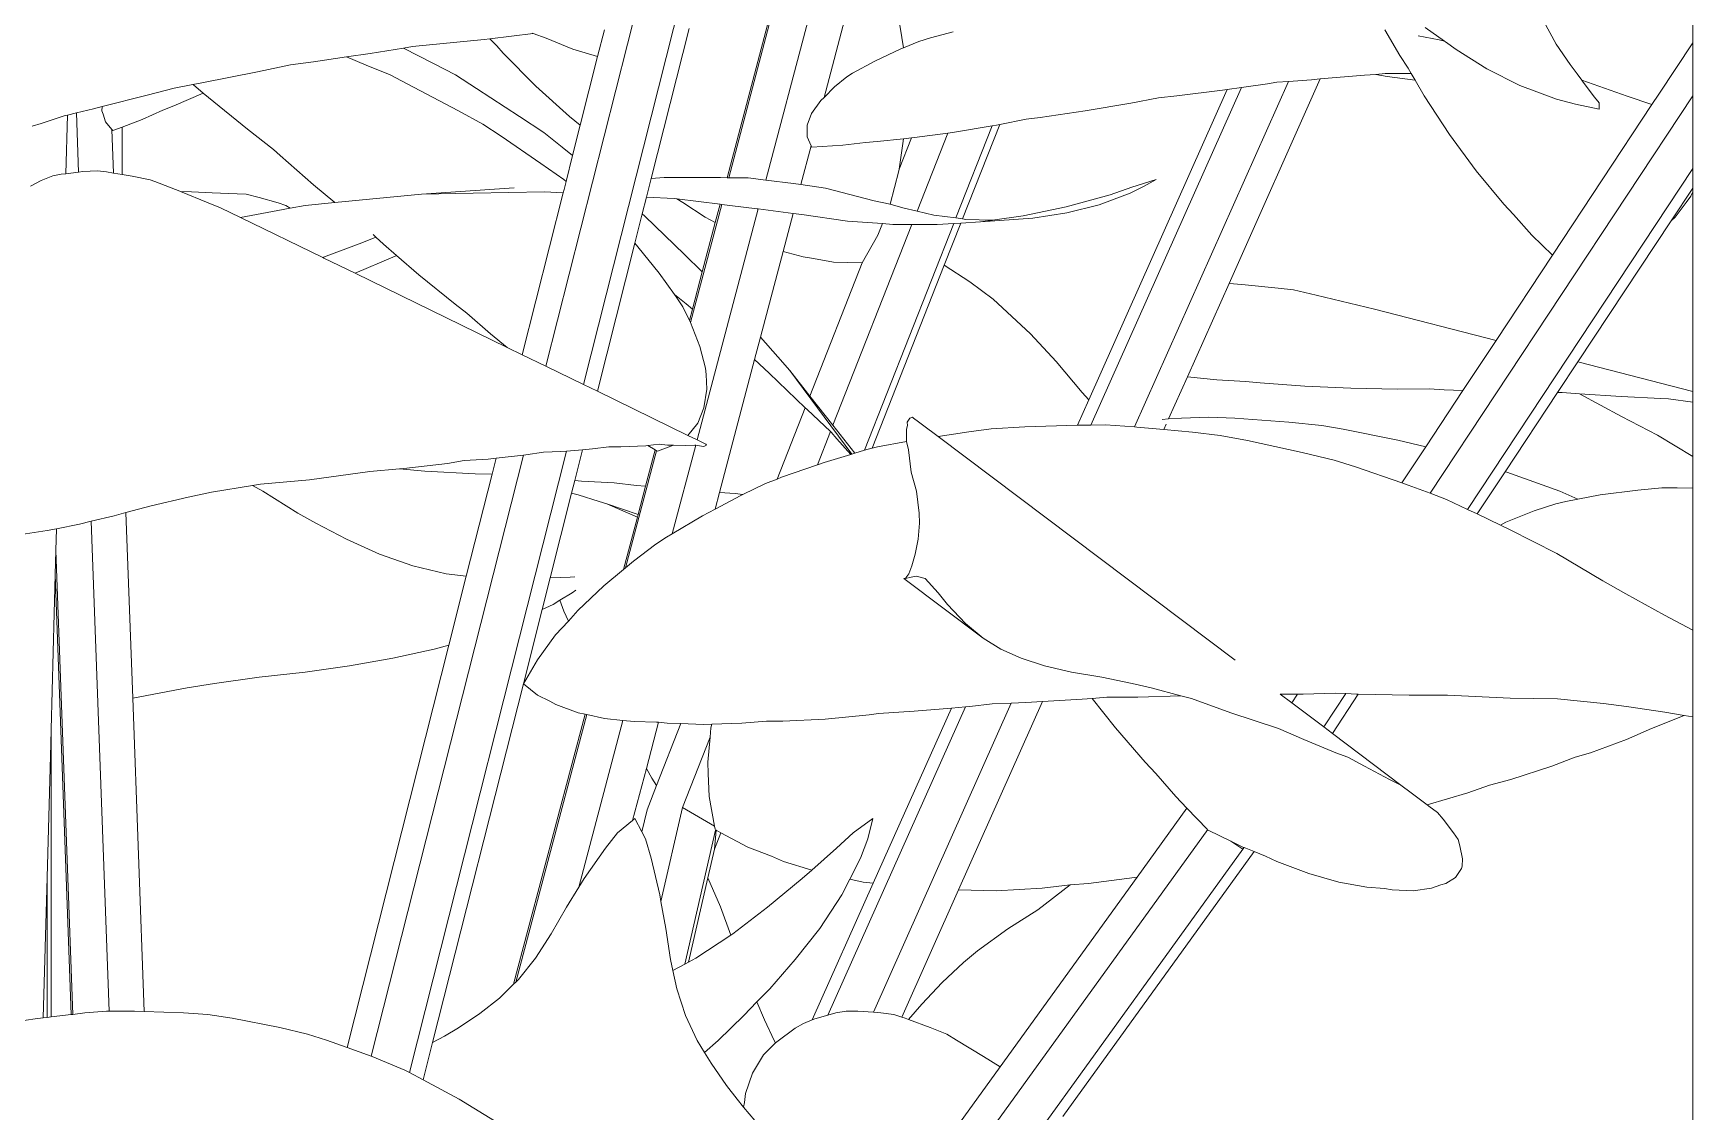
# Model space of a CAD drawing. Header units: metres. Extents: x 12.2 to 77.2, y 18.8 to 35.5.
# Drawn here: x 58.2413 to 58.4633, y 20.8993 to 21.0436 of the extents above; entities that cross this region are included whole.
import ezdxf

# ---------------------------------------------------------------- set-up
doc = ezdxf.new("R2010")
doc.units = ezdxf.units.M
doc.layers.add('0inne_gulv', color=7, linetype='Continuous', lineweight=13)

# ---------------------------------------------------------------- blocks, each defined once
blk = doc.blocks.new('One bedroom house ls')
for p, q in [((4.835, -2.98037), (4.86229, -2.8725)), ((4.84002, -2.98282), (4.8672, -2.87537)), ((4.98842, -2.9371), (4.98842, -2.9293)), ((4.85926, -2.95515), (4.86467, -2.9347)), ((4.86489, -2.93467), (4.85947, -2.95515)), ((4.86444, -2.95547), (4.87011, -2.93406)), ((4.87222, -2.9444), (4.87517, -2.93321)), ((4.88282, -2.93778), (4.88214, -2.93338)), ((4.97013, -2.93728), (4.96847, -2.93418)), ((4.81714, -2.93761), (4.82673, -2.93664)), ((4.82673, -2.93664), (4.8275, -2.93655)), ((4.8275, -2.93655), (4.83331, -2.93584)), ((4.8275, -2.93655), (4.82846, -2.93751)), ((4.83318, -2.93579), (4.83331, -2.93584)), ((4.83331, -2.93584), (4.83505, -2.93649)), ((4.83505, -2.93649), (4.83862, -2.93795)), ((4.84193, -2.93894), (4.84284, -2.93536)), ((4.85417, -2.93518), (4.84909, -2.95524)), ((4.88282, -2.93778), (4.88489, -2.93691)), ((4.88646, -2.93644), (4.88489, -2.93691)), ((4.88948, -2.93564), (4.88646, -2.93644)), ((4.94924, -2.93879), (4.94722, -2.93536)), ((4.95448, -2.93671), (4.9517, -2.93619)), ((4.95262, -2.93504), (4.9552, -2.93688)), ((4.9552, -2.93688), (4.95448, -2.93671)), ((4.9552, -2.93688), (4.95535, -2.93699)), ((4.95535, -2.93699), (4.95676, -2.938)), ((4.98842, -2.9371), (4.98388, -2.94397)), ((4.98842, -2.94421), (4.98842, -2.9371)), ((4.80391, -2.93965), (4.80831, -2.939)), ((4.80831, -2.939), (4.81151, -2.93853)), ((4.80831, -2.939), (4.81095, -2.94008)), ((4.81151, -2.93853), (4.81596, -2.9378)), ((4.81596, -2.9378), (4.81714, -2.93761)), ((4.81596, -2.9378), (4.81996, -2.93985)), ((4.82846, -2.93751), (4.82931, -2.93849)), ((4.82931, -2.93849), (4.83364, -2.9429)), ((4.84193, -2.93894), (4.83862, -2.93795)), ((4.83961, -2.94813), (4.84193, -2.93894)), ((4.88249, -2.93792), (4.879, -2.93956)), ((4.88249, -2.93792), (4.88282, -2.93778)), ((4.94924, -2.93879), (4.95035, -2.94048)), ((4.95676, -2.938), (4.96086, -2.9406)), ((4.97013, -2.93728), (4.97203, -2.94)), ((4.79641, -2.941), (4.78898, -2.94247)), ((4.80086, -2.94006), (4.79641, -2.941)), ((4.80391, -2.93965), (4.80086, -2.94006)), ((4.81095, -2.94008), (4.81416, -2.9414)), ((4.81416, -2.9414), (4.81729, -2.94303)), ((4.82292, -2.9414), (4.81996, -2.93985)), ((4.82574, -2.94322), (4.82292, -2.9414)), ((4.87604, -2.94116), (4.87526, -2.94167)), ((4.879, -2.93956), (4.87604, -2.94116)), ((4.94451, -2.94145), (4.93859, -2.94194)), ((4.94451, -2.94145), (4.94602, -2.94132)), ((4.94602, -2.94132), (4.94728, -2.9412)), ((4.94754, -2.94162), (4.94602, -2.94132)), ((4.94728, -2.9412), (4.95077, -2.9412)), ((4.95077, -2.9412), (4.95035, -2.94048)), ((4.95129, -2.9421), (4.95077, -2.9412)), ((4.96086, -2.9406), (4.9653, -2.94281)), ((4.97203, -2.94), (4.97296, -2.94125)), ((4.97296, -2.94125), (4.9736, -2.94211)), ((4.78167, -2.94412), (4.7853, -2.94315)), ((4.7853, -2.94315), (4.78778, -2.94269)), ((4.78778, -2.94269), (4.78898, -2.94247)), ((4.78778, -2.94269), (4.78785, -2.94274)), ((4.78917, -2.94384), (4.78785, -2.94274)), ((4.81729, -2.94303), (4.82332, -2.94621)), ((4.83148, -2.94696), (4.82574, -2.94322)), ((4.83364, -2.9429), (4.83816, -2.94698)), ((4.87362, -2.94299), (4.87222, -2.9444)), ((4.87526, -2.94167), (4.87362, -2.94299)), ((4.92614, -2.94335), (4.90763, -2.98486)), ((4.90792, -2.98825), (4.92806, -2.94308)), ((4.91372, -2.98849), (4.93433, -2.94227)), ((4.92551, -2.94344), (4.91939, -2.94421)), ((4.92551, -2.94344), (4.92614, -2.94335)), ((4.92614, -2.94335), (4.92806, -2.94308)), ((4.92639, -2.96929), (4.93859, -2.94194)), ((4.92806, -2.94308), (4.93154, -2.94258)), ((4.93154, -2.94258), (4.93277, -2.94238)), ((4.93277, -2.94238), (4.93433, -2.94227)), ((4.93433, -2.94227), (4.93742, -2.94204)), ((4.93859, -2.94194), (4.93742, -2.94204)), ((4.95129, -2.9421), (4.94754, -2.94162)), ((4.95248, -2.94418), (4.95129, -2.9421)), ((4.97018, -2.94463), (4.9653, -2.94281)), ((4.9736, -2.94211), (4.97963, -2.94422)), ((4.9736, -2.94211), (4.97377, -2.94235)), ((4.97529, -2.94436), (4.97377, -2.94235)), ((4.7722, -2.94648), (4.7745, -2.94593)), ((4.7745, -2.94593), (4.77567, -2.94564)), ((4.77567, -2.94564), (4.77562, -2.9462)), ((4.77567, -2.94564), (4.78167, -2.94412)), ((4.78525, -2.94553), (4.78378, -2.9461)), ((4.78525, -2.94553), (4.78917, -2.94384)), ((4.78985, -2.94441), (4.78917, -2.94384)), ((4.79508, -2.94864), (4.78985, -2.94441)), ((4.87055, -2.94654), (4.87179, -2.94483)), ((4.87222, -2.9444), (4.87179, -2.94483)), ((4.91324, -2.94518), (4.90713, -2.9462)), ((4.91324, -2.94518), (4.91695, -2.94448)), ((4.91695, -2.94448), (4.91939, -2.94421)), ((4.95586, -2.94937), (4.95248, -2.94418)), ((4.95329, -2.99737), (4.98842, -2.94421)), ((4.98296, -2.94537), (4.96964, -2.96553)), ((4.97018, -2.94463), (4.97275, -2.94532)), ((4.97591, -2.94597), (4.97275, -2.94532)), ((4.97529, -2.94436), (4.9759, -2.94515)), ((4.97591, -2.94597), (4.9759, -2.94515)), ((4.97963, -2.94422), (4.98296, -2.94537)), ((4.98388, -2.94397), (4.98296, -2.94537)), ((4.98842, -2.95393), (4.98842, -2.94421)), ((4.76749, -2.94788), (4.76628, -2.94827)), ((4.76749, -2.94788), (4.77055, -2.94688)), ((4.77055, -2.94688), (4.771, -2.94677)), ((4.77079, -2.95461), (4.771, -2.94677)), ((4.771, -2.94677), (4.7722, -2.94648)), ((4.77249, -2.9544), (4.7722, -2.94648)), ((4.77562, -2.9462), (4.77576, -2.94666)), ((4.77576, -2.94666), (4.77608, -2.94769)), ((4.77696, -2.94871), (4.77608, -2.94769)), ((4.77833, -2.94837), (4.78098, -2.94735)), ((4.78098, -2.94735), (4.78378, -2.9461)), ((4.82332, -2.94621), (4.82656, -2.94797)), ((4.82902, -2.9496), (4.82656, -2.94797)), ((4.83473, -2.94912), (4.83148, -2.94696)), ((4.83816, -2.94698), (4.83961, -2.94813)), ((4.83858, -2.95219), (4.83961, -2.94813)), ((4.87055, -2.94654), (4.86994, -2.9481)), ((4.86994, -2.9481), (4.86994, -2.94858)), ((4.88966, -2.94905), (4.89471, -2.94819)), ((4.88986, -2.96054), (4.89471, -2.94819)), ((4.89073, -2.96066), (4.89571, -2.94802)), ((4.89471, -2.94819), (4.89528, -2.9481)), ((4.89528, -2.9481), (4.89571, -2.94802)), ((4.89571, -2.94802), (4.89924, -2.94733)), ((4.90113, -2.94709), (4.89924, -2.94733)), ((4.90113, -2.94709), (4.90713, -2.9462)), ((4.77718, -2.95454), (4.77696, -2.94871)), ((4.77708, -2.94885), (4.77696, -2.94871)), ((4.77708, -2.94885), (4.77833, -2.94837)), ((4.77833, -2.95473), (4.77833, -2.94837)), ((4.79508, -2.94864), (4.79858, -2.95137)), ((4.83435, -2.95324), (4.82902, -2.9496)), ((4.83716, -2.95105), (4.83473, -2.94912)), ((4.86994, -2.94858), (4.86994, -2.94966)), ((4.87049, -2.9509), (4.86994, -2.94966)), ((4.87933, -2.95032), (4.87777, -2.95043)), ((4.87933, -2.95032), (4.88286, -2.94994)), ((4.88225, -2.95401), (4.8839, -2.94983)), ((4.88286, -2.94994), (4.88225, -2.95401)), ((4.88286, -2.94994), (4.8839, -2.94983)), ((4.8839, -2.94983), (4.88432, -2.94979)), ((4.88878, -2.94917), (4.88432, -2.94979)), ((4.88878, -2.94917), (4.88467, -2.95962)), ((4.88966, -2.94905), (4.88878, -2.94917)), ((4.95586, -2.94937), (4.95943, -2.95423)), ((4.79858, -2.95137), (4.79945, -2.95219)), ((4.79945, -2.95219), (4.8039, -2.9561)), ((4.83716, -2.95105), (4.83858, -2.95219)), ((4.83771, -2.95565), (4.83858, -2.95219)), ((4.86912, -2.95608), (4.87049, -2.9509)), ((4.87057, -2.95106), (4.87049, -2.9509)), ((4.87057, -2.95106), (4.87473, -2.95079)), ((4.87473, -2.95079), (4.87777, -2.95043)), ((4.77016, -2.95469), (4.76903, -2.95492)), ((4.77079, -2.95461), (4.77016, -2.95469)), ((4.77249, -2.9544), (4.77079, -2.95461)), ((4.77306, -2.95433), (4.77249, -2.9544)), ((4.77502, -2.95423), (4.77306, -2.95433)), ((4.77624, -2.95438), (4.77502, -2.95423)), ((4.77624, -2.95438), (4.77718, -2.95454)), ((4.77718, -2.95454), (4.77833, -2.95473)), ((4.77833, -2.95473), (4.77965, -2.95495)), ((4.83741, -2.9554), (4.83435, -2.95324)), ((4.88106, -2.95871), (4.88222, -2.95423)), ((4.88225, -2.95401), (4.88222, -2.95423)), ((4.95829, -2.99952), (4.98842, -2.95393)), ((4.96315, -2.95871), (4.95943, -2.95423)), ((4.98842, -2.95653), (4.98842, -2.95393)), ((4.76607, -2.9563), (4.7675, -2.95553)), ((4.7675, -2.95553), (4.76903, -2.95492)), ((4.78207, -2.95543), (4.77965, -2.95495)), ((4.78268, -2.95565), (4.78207, -2.95543)), ((4.78603, -2.95696), (4.78268, -2.95565)), ((4.78603, -2.95696), (4.78613, -2.957)), ((4.78613, -2.957), (4.78758, -2.95705)), ((4.78613, -2.957), (4.78981, -2.95849)), ((4.79037, -2.95716), (4.78758, -2.95705)), ((4.8039, -2.9561), (4.80677, -2.95848)), ((4.83076, -2.9565), (4.81835, -2.95736)), ((4.83481, -2.95705), (4.82526, -2.95723)), ((4.83481, -2.95705), (4.83732, -2.95718)), ((4.83732, -2.95718), (4.83744, -2.95673)), ((4.83771, -2.95565), (4.83741, -2.9554)), ((4.83744, -2.95673), (4.83771, -2.95565)), ((4.84909, -2.95524), (4.84846, -2.95775)), ((4.85081, -2.95512), (4.84909, -2.95524)), ((4.85081, -2.95512), (4.85306, -2.95512)), ((4.85835, -2.95514), (4.85306, -2.95512)), ((4.85926, -2.95515), (4.85835, -2.95514)), ((4.85947, -2.95515), (4.85926, -2.95515)), ((4.86207, -2.95516), (4.85947, -2.95515)), ((4.86444, -2.95547), (4.86207, -2.95516)), ((4.86811, -2.95594), (4.86444, -2.95547)), ((4.86912, -2.95608), (4.86811, -2.95594)), ((4.87241, -2.95654), (4.86912, -2.95608)), ((4.8767, -2.95767), (4.87241, -2.95654)), ((4.9105, -2.95742), (4.9134, -2.95641)), ((4.91316, -2.95723), (4.91505, -2.9563)), ((4.91662, -2.95539), (4.9134, -2.95641)), ((4.91662, -2.95539), (4.91505, -2.9563)), ((4.98552, -2.96092), (4.98842, -2.95653)), ((4.98842, -2.95702), (4.98814, -2.9576)), ((4.98842, -2.95702), (4.98842, -2.95653)), ((4.98842, -2.98376), (4.98842, -2.95702)), ((4.79147, -2.95917), (4.78981, -2.95849)), ((4.79372, -2.9573), (4.79037, -2.95716)), ((4.79147, -2.95917), (4.79414, -2.96048)), ((4.79372, -2.9573), (4.7949, -2.95736)), ((4.7949, -2.95736), (4.79665, -2.95779)), ((4.79665, -2.95779), (4.79918, -2.95852)), ((4.79916, -2.95954), (4.80081, -2.95924)), ((4.80023, -2.95888), (4.79918, -2.95852)), ((4.80081, -2.95924), (4.80023, -2.95888)), ((4.80081, -2.95924), (4.80279, -2.95888)), ((4.80279, -2.95888), (4.80677, -2.95848)), ((4.81835, -2.95736), (4.80677, -2.95848)), ((4.81835, -2.95736), (4.82526, -2.95723)), ((4.83184, -2.97884), (4.83732, -2.95718)), ((4.84846, -2.95775), (4.8479, -2.95997)), ((4.84846, -2.95775), (4.85215, -2.95794)), ((4.85251, -2.95798), (4.85215, -2.95794)), ((4.85251, -2.95798), (4.85334, -2.95845)), ((4.85832, -2.95869), (4.85251, -2.95798)), ((4.85334, -2.95845), (4.85633, -2.96042)), ((4.85853, -2.95872), (4.85434, -2.97454)), ((4.85767, -2.96113), (4.85832, -2.95869)), ((4.85853, -2.95872), (4.85832, -2.95869)), ((4.8596, -2.95885), (4.85853, -2.95872)), ((4.86326, -2.95931), (4.8596, -2.95885)), ((4.87893, -2.95823), (4.8767, -2.95767)), ((4.88106, -2.95871), (4.87893, -2.95823)), ((4.88106, -2.95871), (4.88105, -2.95874)), ((4.88277, -2.95916), (4.88106, -2.95871)), ((4.88277, -2.95916), (4.88467, -2.95962)), ((4.89884, -2.96027), (4.9046, -2.95906)), ((4.9105, -2.95742), (4.9046, -2.95906)), ((4.90467, -2.95987), (4.90902, -2.95876)), ((4.91316, -2.95723), (4.90902, -2.95876)), ((4.96315, -2.95871), (4.96446, -2.96008)), ((4.98752, -2.95845), (4.98606, -2.96042)), ((4.98814, -2.9576), (4.98752, -2.95845)), ((4.79414, -2.96048), (4.79916, -2.95954)), ((4.79414, -2.96048), (4.80515, -2.96584)), ((4.8479, -2.95997), (4.84689, -2.96393)), ((4.84823, -2.96029), (4.8479, -2.95997)), ((4.85356, -2.96543), (4.84823, -2.96029)), ((4.85524, -2.99023), (4.86342, -2.95933)), ((4.85593, -2.96773), (4.85767, -2.96113)), ((4.85633, -2.96042), (4.85767, -2.96113)), ((4.86326, -2.95931), (4.86342, -2.95933)), ((4.86342, -2.95933), (4.8681, -2.95994)), ((4.86676, -2.96501), (4.8681, -2.95994)), ((4.8681, -2.95994), (4.86925, -2.96009)), ((4.87536, -2.96095), (4.86925, -2.96009)), ((4.88397, -2.96141), (4.8734, -2.98826)), ((4.88004, -2.96129), (4.87536, -2.96095)), ((4.87763, -2.99161), (4.88957, -2.96127)), ((4.8794, -2.96285), (4.88004, -2.96129)), ((4.8814, -2.96139), (4.88004, -2.96129)), ((4.88397, -2.96141), (4.8814, -2.96139)), ((4.88734, -2.96143), (4.88397, -2.96141)), ((4.88467, -2.95962), (4.8869, -2.96015)), ((4.88986, -2.96054), (4.8869, -2.96015)), ((4.88957, -2.96127), (4.88734, -2.96143)), ((4.8883, -2.96683), (4.89052, -2.96121)), ((4.89052, -2.96121), (4.88957, -2.96127)), ((4.89073, -2.96066), (4.88986, -2.96054)), ((4.89314, -2.96105), (4.89052, -2.96121)), ((4.89118, -2.96072), (4.89073, -2.96066)), ((4.89476, -2.96083), (4.89118, -2.96072)), ((4.90012, -2.96057), (4.89314, -2.96105)), ((4.89314, -2.96105), (4.89476, -2.96083)), ((4.89476, -2.96083), (4.89884, -2.96027)), ((4.90012, -2.96057), (4.90467, -2.95987)), ((4.96689, -2.96285), (4.96446, -2.96008)), ((4.97306, -2.97978), (4.98552, -2.96092)), ((4.98606, -2.96042), (4.98552, -2.96092)), ((4.81037, -2.96386), (4.81227, -2.96312)), ((4.81227, -2.96312), (4.81188, -2.96277)), ((4.81328, -2.96405), (4.81227, -2.96312)), ((4.87732, -2.96655), (4.8794, -2.96285)), ((4.96964, -2.96553), (4.96689, -2.96285)), ((4.80526, -2.96579), (4.80515, -2.96584)), ((4.80515, -2.96584), (4.80528, -2.9659)), ((4.81037, -2.96386), (4.80526, -2.96579)), ((4.80528, -2.9659), (4.80526, -2.96579)), ((4.80528, -2.9659), (4.80948, -2.96794)), ((4.80948, -2.96794), (4.81453, -2.96576)), ((4.81328, -2.96405), (4.81502, -2.96556)), ((4.81502, -2.96556), (4.81453, -2.96576)), ((4.81502, -2.96556), (4.81803, -2.96816)), ((4.84689, -2.96393), (4.84189, -2.98373)), ((4.84732, -2.96441), (4.84689, -2.96393)), ((4.85014, -2.96791), (4.84732, -2.96441)), ((4.85356, -2.96543), (4.85593, -2.96773)), ((4.86372, -2.97647), (4.86676, -2.96501)), ((4.86676, -2.96501), (4.8694, -2.96575)), ((4.8694, -2.96575), (4.87081, -2.96595)), ((4.87081, -2.96595), (4.87346, -2.96644)), ((4.96964, -2.96553), (4.9621, -2.97694)), ((4.80948, -2.96794), (4.82984, -2.97786)), ((4.81803, -2.96816), (4.82286, -2.97209)), ((4.85014, -2.96791), (4.85223, -2.97079)), ((4.85461, -2.97272), (4.85593, -2.96773)), ((4.87031, -2.98436), (4.87732, -2.96655)), ((4.87732, -2.96655), (4.87346, -2.96644)), ((4.87867, -2.99132), (4.8883, -2.96683)), ((4.89173, -2.96908), (4.8883, -2.96683)), ((4.89485, -2.97139), (4.89173, -2.96908)), ((4.92081, -2.98181), (4.92639, -2.96929)), ((4.92809, -2.96945), (4.92639, -2.96929)), ((4.92809, -2.96945), (4.93296, -2.96994)), ((4.93296, -2.96994), (4.93503, -2.97017)), ((4.93804, -2.97088), (4.93503, -2.97017)), ((4.82286, -2.97209), (4.82444, -2.97329)), ((4.85375, -2.97203), (4.85223, -2.97079)), ((4.85223, -2.97079), (4.85254, -2.97121)), ((4.85331, -2.97243), (4.85254, -2.97121)), ((4.8542, -2.97425), (4.85331, -2.97243)), ((4.85461, -2.97272), (4.85375, -2.97203)), ((4.89984, -2.97603), (4.89485, -2.97139)), ((4.94584, -2.97273), (4.93804, -2.97088)), ((4.82444, -2.97329), (4.8276, -2.97605)), ((4.8542, -2.97425), (4.85461, -2.97272)), ((4.85434, -2.97454), (4.8542, -2.97425)), ((4.85434, -2.97454), (4.85559, -2.97775)), ((4.9621, -2.97694), (4.94584, -2.97273)), ((4.8276, -2.97605), (4.82984, -2.97786)), ((4.86293, -2.97947), (4.86372, -2.97647)), ((4.86372, -2.97647), (4.86602, -2.97911)), ((4.90328, -2.97976), (4.89984, -2.97603)), ((4.9621, -2.97694), (4.95768, -2.98362)), ((4.82984, -2.97786), (4.83184, -2.97884)), ((4.83184, -2.97884), (4.835, -2.98037)), ((4.85636, -2.98064), (4.85559, -2.97775)), ((4.86602, -2.97911), (4.86763, -2.98096)), ((4.835, -2.98037), (4.84002, -2.98282)), ((4.85636, -2.98064), (4.85646, -2.98147)), ((4.85652, -2.98344), (4.85646, -2.98147)), ((4.85822, -2.99727), (4.86293, -2.97947)), ((4.86485, -2.9813), (4.86293, -2.97947)), ((4.86485, -2.9813), (4.8697, -2.98592)), ((4.87031, -2.98436), (4.86763, -2.98096)), ((4.87595, -2.99212), (4.86763, -2.98096)), ((4.90673, -2.98387), (4.90328, -2.97976)), ((4.97034, -2.98389), (4.97306, -2.97978)), ((4.98842, -2.98376), (4.97306, -2.97978)), ((4.84002, -2.98282), (4.84189, -2.98373)), ((4.85615, -2.98594), (4.85652, -2.98344)), ((4.91831, -2.98742), (4.92081, -2.98181)), ((4.92081, -2.98181), (4.92477, -2.98219)), ((4.92477, -2.98219), (4.9286, -2.98241)), ((4.93055, -2.9826), (4.9286, -2.98241)), ((4.93055, -2.9826), (4.93652, -2.98303)), ((4.94266, -2.9833), (4.93652, -2.98303)), ((4.94266, -2.9833), (4.94891, -2.98342)), ((4.94891, -2.98342), (4.95316, -2.9834)), ((4.95768, -2.98362), (4.9527, -2.99116)), ((4.95517, -2.98352), (4.95316, -2.9834)), ((4.95517, -2.98352), (4.95768, -2.98362)), ((4.84189, -2.98373), (4.85401, -2.98962)), ((4.85615, -2.98594), (4.85531, -2.98801)), ((4.86594, -2.99546), (4.8697, -2.98592)), ((4.8697, -2.98592), (4.86996, -2.98617)), ((4.8734, -2.98826), (4.87031, -2.98436)), ((4.90763, -2.98486), (4.90611, -2.98827)), ((4.90763, -2.98486), (4.90673, -2.98387)), ((4.96334, -2.99448), (4.97034, -2.98389)), ((4.97034, -2.98389), (4.97096, -2.98389)), ((4.97096, -2.98389), (4.97327, -2.98408)), ((4.97885, -2.98444), (4.97327, -2.98408)), ((4.97327, -2.98408), (4.97888, -2.9871)), ((4.97885, -2.98444), (4.98415, -2.9847)), ((4.98415, -2.9847), (4.98519, -2.98473)), ((4.98519, -2.98473), (4.98842, -2.98516)), ((4.98842, -2.98516), (4.98842, -2.98376)), ((4.98842, -2.99247), (4.98842, -2.98516)), ((4.85401, -2.98962), (4.85531, -2.98801)), ((4.87307, -2.98911), (4.86996, -2.98617)), ((4.88335, -2.98784), (4.88369, -2.98732)), ((4.88336, -2.9883), (4.88335, -2.98784)), ((4.88403, -2.98719), (4.88369, -2.98732)), ((4.88418, -2.98731), (4.88403, -2.98719)), ((4.88484, -2.98779), (4.88418, -2.98731)), ((4.8854, -2.9882), (4.88484, -2.98779)), ((4.91746, -2.98748), (4.91831, -2.98742)), ((4.91767, -2.98885), (4.91799, -2.98814)), ((4.91831, -2.98742), (4.92003, -2.98731)), ((4.92003, -2.98731), (4.92366, -2.98719)), ((4.92366, -2.98719), (4.92718, -2.98732)), ((4.9344, -2.98784), (4.92718, -2.98732)), ((4.93878, -2.9883), (4.9344, -2.98784)), ((4.97888, -2.9871), (4.98368, -2.98959)), ((4.85401, -2.98962), (4.85524, -2.99023)), ((4.85524, -2.99023), (4.85638, -2.99078)), ((4.87307, -2.98911), (4.87132, -2.99356)), ((4.87315, -2.98919), (4.87307, -2.98911)), ((4.87393, -2.99007), (4.87315, -2.98919)), ((4.87635, -2.992), (4.8734, -2.98826)), ((4.87579, -2.99217), (4.87393, -2.99007)), ((4.88322, -2.9888), (4.88336, -2.9883)), ((4.88322, -2.9888), (4.88323, -2.99028)), ((4.88323, -2.99028), (4.88326, -2.99044)), ((4.88747, -2.98976), (4.8854, -2.9882)), ((4.88747, -2.98976), (4.89157, -2.98913)), ((4.9272, -3.01969), (4.88747, -2.98976)), ((4.89157, -2.98913), (4.89456, -2.98874)), ((4.89906, -2.98849), (4.89456, -2.98874)), ((4.90611, -2.98827), (4.89906, -2.98849)), ((4.90656, -2.98826), (4.90611, -2.98827)), ((4.90656, -2.98826), (4.90792, -2.98825)), ((4.90792, -2.98825), (4.90988, -2.98823)), ((4.90988, -2.98823), (4.91372, -2.98849)), ((4.91372, -2.98849), (4.91405, -2.98851)), ((4.91405, -2.98851), (4.91767, -2.98885)), ((4.91767, -2.98885), (4.92149, -2.98919)), ((4.92149, -2.98919), (4.92521, -2.98962)), ((4.92521, -2.98962), (4.92887, -2.99033)), ((4.93615, -2.9919), (4.92887, -2.99033)), ((4.94167, -2.9888), (4.93878, -2.9883)), ((4.94167, -2.9888), (4.94896, -2.99028)), ((4.94896, -2.99028), (4.9527, -2.99116)), ((4.98368, -2.98959), (4.98842, -2.99247)), ((4.81165, -3.07269), (4.83199, -2.99228)), ((4.81674, -3.07488), (4.83777, -2.99173)), ((4.82834, -2.99267), (4.83199, -2.99228)), ((4.83199, -2.99228), (4.83234, -2.99224)), ((4.8347, -2.99188), (4.83234, -2.99224)), ((4.837, -2.99179), (4.8347, -2.99188)), ((4.83777, -2.99173), (4.837, -2.99179)), ((4.83991, -2.99155), (4.83777, -2.99173)), ((4.83991, -2.99155), (4.83886, -2.99568)), ((4.84124, -2.99144), (4.83991, -2.99155)), ((4.84341, -2.99114), (4.84124, -2.99144)), ((4.84504, -2.99116), (4.84341, -2.99114)), ((4.84504, -2.99116), (4.84838, -2.99101)), ((4.8498, -2.99167), (4.84565, -3.00734)), ((4.84833, -2.99644), (4.84962, -2.99156)), ((4.84838, -2.99101), (4.84866, -2.99099)), ((4.84866, -2.99099), (4.85017, -2.99082)), ((4.84962, -2.99156), (4.84866, -2.99099)), ((4.8498, -2.99167), (4.84962, -2.99156)), ((4.84993, -2.99174), (4.8498, -2.99167)), ((4.84993, -2.99174), (4.85209, -2.99095)), ((4.85128, -2.99092), (4.85017, -2.99082)), ((4.85209, -2.99095), (4.85128, -2.99092)), ((4.85191, -3.00279), (4.85505, -2.99095)), ((4.85368, -2.991), (4.85209, -2.99095)), ((4.85368, -2.991), (4.85495, -2.99092)), ((4.85495, -2.99092), (4.85505, -2.99095)), ((4.85505, -2.99095), (4.85525, -2.991)), ((4.85525, -2.991), (4.85614, -2.9911)), ((4.85614, -2.9911), (4.85647, -2.99095)), ((4.85647, -2.99095), (4.85638, -2.99078)), ((4.87579, -2.99217), (4.87224, -2.99324)), ((4.87595, -2.99212), (4.87579, -2.99217)), ((4.87635, -2.992), (4.87595, -2.99212)), ((4.87763, -2.99161), (4.87635, -2.992)), ((4.87811, -2.99147), (4.87763, -2.99161)), ((4.87867, -2.99132), (4.87811, -2.99147)), ((4.87936, -2.99114), (4.87867, -2.99132)), ((4.88326, -2.99044), (4.87936, -2.99114)), ((4.88326, -2.99044), (4.8835, -2.99157)), ((4.8835, -2.99157), (4.88387, -2.99454)), ((4.94045, -2.99294), (4.93615, -2.9919)), ((4.9527, -2.99116), (4.94951, -2.99599)), ((4.98842, -2.9967), (4.98842, -2.99247)), ((4.81145, -2.99445), (4.80337, -2.99555)), ((4.81541, -2.99412), (4.81145, -2.99445)), ((4.816, -2.99407), (4.81541, -2.99412)), ((4.81541, -2.99412), (4.81879, -2.9944)), ((4.82183, -2.99337), (4.816, -2.99407)), ((4.81879, -2.9944), (4.82556, -2.99475)), ((4.82183, -2.99337), (4.82406, -2.993)), ((4.82406, -2.993), (4.82727, -2.99279)), ((4.82435, -3.00847), (4.8278, -2.99481)), ((4.82556, -2.99475), (4.8278, -2.99481)), ((4.82727, -2.99279), (4.82834, -2.99267)), ((4.8278, -2.99481), (4.82834, -2.99267)), ((4.87132, -2.99356), (4.86654, -2.99522)), ((4.87224, -2.99324), (4.87132, -2.99356)), ((4.88387, -2.99454), (4.88459, -2.99711)), ((4.94332, -2.99385), (4.94045, -2.99294)), ((4.94332, -2.99385), (4.94951, -2.99599)), ((4.9596, -3.00014), (4.96334, -2.99448)), ((4.96334, -2.99448), (4.96353, -2.99454)), ((4.96353, -2.99454), (4.97062, -2.99711)), ((4.79029, -2.99724), (4.79575, -2.99632)), ((4.79575, -2.99632), (4.79681, -2.99614)), ((4.79575, -2.99632), (4.79714, -2.99711)), ((4.80337, -2.99555), (4.79681, -2.99614)), ((4.83886, -2.99568), (4.83844, -2.99735)), ((4.83976, -2.99574), (4.83886, -2.99568)), ((4.84415, -2.99596), (4.83976, -2.99574)), ((4.84713, -2.99632), (4.84415, -2.99596)), ((4.84713, -2.99632), (4.84833, -2.99644)), ((4.84733, -3.00021), (4.84833, -2.99644)), ((4.86136, -2.99752), (4.86437, -2.99608)), ((4.86594, -2.99546), (4.86437, -2.99608)), ((4.86654, -2.99522), (4.86594, -2.99546)), ((4.94951, -2.99599), (4.95036, -2.99628)), ((4.95036, -2.99628), (4.95329, -2.99737)), ((4.98105, -2.99694), (4.97604, -2.9976)), ((4.98105, -2.99694), (4.98428, -2.99665)), ((4.98428, -2.99665), (4.98634, -2.99664)), ((4.98842, -2.9967), (4.98634, -2.99664)), ((4.98842, -3.01567), (4.98842, -2.9967)), ((4.77883, -2.99995), (4.78219, -2.99903)), ((4.78717, -2.99787), (4.78219, -2.99903)), ((4.78717, -2.99787), (4.79029, -2.99724)), ((4.8018, -3.00003), (4.79714, -2.99711)), ((4.83844, -2.99735), (4.83557, -3.0087)), ((4.83844, -2.99735), (4.83932, -2.9976)), ((4.84211, -2.99846), (4.83932, -2.9976)), ((4.84211, -2.99846), (4.84317, -2.99879)), ((4.84317, -2.99879), (4.84733, -3.00021)), ((4.8453, -2.99973), (4.84317, -2.99879)), ((4.85763, -2.9995), (4.85822, -2.99727)), ((4.8611, -2.99765), (4.85763, -2.9995)), ((4.85822, -2.99727), (4.86034, -2.99741)), ((4.86034, -2.99741), (4.86136, -2.99752)), ((4.8611, -2.99765), (4.86136, -2.99752)), ((4.88493, -3.00003), (4.88459, -2.99711)), ((4.95329, -2.99737), (4.95549, -2.9982)), ((4.95549, -2.9982), (4.95829, -2.99952)), ((4.96721, -2.99973), (4.97011, -2.99879)), ((4.97145, -2.99846), (4.97011, -2.99879)), ((4.97306, -2.99816), (4.97062, -2.99711)), ((4.97145, -2.99846), (4.97306, -2.99816)), ((4.97306, -2.99816), (4.97604, -2.9976)), ((4.77261, -3.00149), (4.77419, -3.00111)), ((4.77419, -3.00111), (4.77726, -3.00038)), ((4.77658, -3.06666), (4.77419, -3.00111)), ((4.77726, -3.00038), (4.77883, -2.99995)), ((4.77974, -3.0248), (4.77883, -2.99995)), ((4.80421, -3.00139), (4.8018, -3.00003)), ((4.80421, -3.00139), (4.80834, -3.0035)), ((4.84724, -3.00055), (4.8453, -2.99973)), ((4.84538, -3.00757), (4.84724, -3.00055)), ((4.84724, -3.00055), (4.84733, -3.00021)), ((4.85595, -3.00039), (4.85191, -3.00279)), ((4.85763, -2.9995), (4.85595, -3.00039)), ((4.88496, -3.00139), (4.8848, -3.0035)), ((4.88496, -3.00139), (4.88493, -3.00003)), ((4.95829, -2.99952), (4.9596, -3.00014)), ((4.9596, -3.00014), (4.96271, -3.00162)), ((4.96343, -3.00125), (4.96271, -3.00162)), ((4.96343, -3.00125), (4.96721, -2.99973)), ((4.76482, -3.00288), (4.76829, -3.00235)), ((4.76829, -3.00235), (4.76952, -3.00211)), ((4.76945, -3.00502), (4.76952, -3.00211)), ((4.76952, -3.00211), (4.77261, -3.00149)), ((4.81275, -3.00553), (4.80834, -3.0035)), ((4.85114, -3.00325), (4.84971, -3.0042)), ((4.85191, -3.00279), (4.85114, -3.00325)), ((4.88438, -3.00553), (4.8848, -3.0035)), ((4.96271, -3.00162), (4.96392, -3.0022)), ((4.96392, -3.0022), (4.97025, -3.00544)), ((4.76936, -3.00827), (4.76945, -3.00502)), ((4.76945, -3.00502), (4.77171, -3.06709)), ((4.81719, -3.00709), (4.81275, -3.00553)), ((4.84971, -3.0042), (4.84673, -3.00644)), ((4.88397, -3.00709), (4.88438, -3.00553)), ((4.97639, -3.00908), (4.97025, -3.00544)), ((4.82165, -3.00813), (4.81719, -3.00709)), ((4.82435, -3.00847), (4.82165, -3.00813)), ((4.84538, -3.00757), (4.84277, -3.00976)), ((4.84565, -3.00734), (4.84538, -3.00757)), ((4.84673, -3.00644), (4.84565, -3.00734)), ((4.88317, -3.00868), (4.88356, -3.00813)), ((4.88356, -3.00813), (4.88397, -3.00709)), ((4.76881, -3.02897), (4.76936, -3.00827)), ((4.7715, -3.06711), (4.76936, -3.00827)), ((4.82202, -3.01769), (4.82435, -3.00847)), ((4.83557, -3.0087), (4.8345, -3.01294)), ((4.83826, -3.00859), (4.83557, -3.0087)), ((4.83826, -3.00859), (4.83886, -3.00854)), ((4.83903, -3.01035), (4.8385, -3.01071)), ((4.83928, -3.01307), (4.84277, -3.00976)), ((4.8829, -3.00879), (4.88311, -3.00875)), ((4.89348, -3.01676), (4.8829, -3.00879)), ((4.88387, -3.00859), (4.88311, -3.00875)), ((4.88317, -3.00868), (4.88311, -3.00875)), ((4.88387, -3.00859), (4.88452, -3.00847)), ((4.88573, -3.00877), (4.88452, -3.00847)), ((4.88573, -3.00877), (4.8875, -3.01071)), ((4.97947, -3.01084), (4.97639, -3.00908)), ((4.83596, -3.01223), (4.8345, -3.01294)), ((4.83596, -3.01223), (4.83687, -3.01169)), ((4.83687, -3.01169), (4.8385, -3.01071)), ((4.83741, -3.01315), (4.83687, -3.01169)), ((4.88871, -3.01223), (4.8875, -3.01071)), ((4.88871, -3.01223), (4.89113, -3.01479)), ((4.97947, -3.01084), (4.98462, -3.01366)), ((4.8345, -3.01294), (4.83202, -3.02287)), ((4.83802, -3.01446), (4.83631, -3.01633)), ((4.83802, -3.01446), (4.83741, -3.01315)), ((4.83928, -3.01307), (4.83802, -3.01446)), ((4.89348, -3.01676), (4.89113, -3.01479)), ((4.98842, -3.01567), (4.98462, -3.01366)), ((4.83631, -3.01633), (4.83548, -3.01741)), ((4.89584, -3.01822), (4.89348, -3.01676)), ((4.98842, -3.02729), (4.98842, -3.01567)), ((4.8084, -3.07152), (4.82202, -3.01769)), ((4.81451, -3.01943), (4.82006, -3.01822)), ((4.82006, -3.01822), (4.82202, -3.01769)), ((4.83548, -3.01741), (4.83388, -3.01965)), ((4.89856, -3.01943), (4.89584, -3.01822)), ((4.79666, -3.02199), (4.80279, -3.02132)), ((4.80875, -3.02046), (4.80279, -3.02132)), ((4.81451, -3.01943), (4.80875, -3.02046)), ((4.83202, -3.02287), (4.83388, -3.01965)), ((4.89856, -3.01943), (4.90172, -3.02046)), ((4.90172, -3.02046), (4.90533, -3.02132)), ((4.90935, -3.02199), (4.90533, -3.02132)), ((4.78704, -3.02342), (4.77974, -3.0248)), ((4.79068, -3.02282), (4.78704, -3.02342)), ((4.79666, -3.02199), (4.79068, -3.02282)), ((4.83202, -3.02287), (4.81985, -3.07084)), ((4.83202, -3.02287), (4.8339, -3.0244)), ((4.90935, -3.02199), (4.91342, -3.02282)), ((4.91342, -3.02282), (4.91598, -3.02342)), ((4.91598, -3.02342), (4.91994, -3.02445)), ((4.78126, -3.06669), (4.77974, -3.0248)), ((4.8339, -3.0244), (4.83551, -3.02517)), ((4.83634, -3.02565), (4.83551, -3.02517)), ((4.83634, -3.02565), (4.83934, -3.02673)), ((4.87881, -3.0668), (4.89724, -3.02545)), ((4.89021, -3.05044), (4.90144, -3.02525)), ((4.89172, -3.02588), (4.89112, -3.02593)), ((4.89172, -3.02588), (4.89471, -3.02554)), ((4.89471, -3.02554), (4.89724, -3.02545)), ((4.89724, -3.02545), (4.89922, -3.02538)), ((4.89922, -3.02538), (4.90144, -3.02525)), ((4.90144, -3.02525), (4.90672, -3.02493)), ((4.90672, -3.02493), (4.90809, -3.02482)), ((4.90809, -3.02482), (4.91003, -3.02466)), ((4.91122, -3.02877), (4.90809, -3.02482)), ((4.9142, -3.02463), (4.91003, -3.02466)), ((4.91994, -3.02445), (4.9142, -3.02463)), ((4.91994, -3.02445), (4.92137, -3.02482)), ((4.92137, -3.02482), (4.92661, -3.02674)), ((4.93554, -3.02423), (4.93323, -3.02424)), ((4.93477, -3.02539), (4.93323, -3.02424)), ((4.93477, -3.02539), (4.93554, -3.02423)), ((4.93906, -3.02862), (4.93477, -3.02539)), ((4.93629, -3.02423), (4.93554, -3.02423)), ((4.93629, -3.02423), (4.94058, -3.0241)), ((4.93906, -3.02862), (4.942, -3.02417)), ((4.94021, -3.02949), (4.94367, -3.02425)), ((4.94058, -3.0241), (4.942, -3.02417)), ((4.942, -3.02417), (4.94345, -3.02424)), ((4.94367, -3.02425), (4.94345, -3.02424)), ((4.95048, -3.02439), (4.94367, -3.02425)), ((4.9556, -3.02436), (4.95048, -3.02439)), ((4.96401, -3.0248), (4.9556, -3.02436)), ((4.97033, -3.02489), (4.96401, -3.0248)), ((4.97646, -3.0255), (4.97033, -3.02489)), ((4.97954, -3.02589), (4.97646, -3.0255)), ((4.98467, -3.02664), (4.97954, -3.02589)), ((4.83069, -3.06305), (4.84026, -3.02693)), ((4.84046, -3.02697), (4.83098, -3.06277)), ((4.84026, -3.02693), (4.83934, -3.02673)), ((4.8394, -3.05006), (4.84531, -3.02775)), ((4.84046, -3.02697), (4.84026, -3.02693)), ((4.84284, -3.02749), (4.84046, -3.02697)), ((4.84284, -3.02749), (4.84531, -3.02775)), ((4.84531, -3.02775), (4.84682, -3.02791)), ((4.84682, -3.02791), (4.84981, -3.02798)), ((4.84845, -3.03417), (4.85008, -3.02801)), ((4.85008, -3.02801), (4.84981, -3.02798)), ((4.85124, -3.02813), (4.85008, -3.02801)), ((4.86122, -3.02814), (4.86451, -3.02787)), ((4.86451, -3.02787), (4.86668, -3.02787)), ((4.87238, -3.02758), (4.86668, -3.02787)), ((4.87238, -3.02758), (4.87826, -3.02701)), ((4.87272, -3.06719), (4.89112, -3.02593)), ((4.87826, -3.02701), (4.87951, -3.02684)), ((4.88924, -3.0261), (4.87879, -3.04955)), ((4.87951, -3.02684), (4.88426, -3.02654)), ((4.88924, -3.0261), (4.88426, -3.02654)), ((4.89112, -3.02593), (4.88924, -3.0261)), ((4.92661, -3.02674), (4.93299, -3.02885)), ((4.98725, -3.02709), (4.9829, -3.02885)), ((4.98467, -3.02664), (4.98725, -3.02709)), ((4.98725, -3.02709), (4.98842, -3.02729)), ((4.98842, -3.21039), (4.98842, -3.02729)), ((4.76876, -3.03087), (4.76881, -3.02897)), ((4.76881, -3.03085), (4.76881, -3.02897)), ((4.8498, -3.03647), (4.85307, -3.02819)), ((4.85124, -3.02813), (4.85307, -3.02819)), ((4.85307, -3.02819), (4.85606, -3.02829)), ((4.85697, -3.03001), (4.85328, -3.03939)), ((4.85721, -3.02826), (4.85606, -3.02829)), ((4.85697, -3.03001), (4.85666, -3.03335)), ((4.85709, -3.02877), (4.85697, -3.03001)), ((4.85709, -3.02877), (4.85721, -3.02826)), ((4.86122, -3.02814), (4.85721, -3.02826)), ((4.91122, -3.02877), (4.91516, -3.03335)), ((4.93299, -3.02885), (4.93639, -3.03033)), ((4.93639, -3.03033), (4.94069, -3.03209)), ((4.94021, -3.02949), (4.93906, -3.02862)), ((4.94938, -3.03643), (4.94021, -3.02949)), ((4.97954, -3.03033), (4.97473, -3.03209)), ((4.9829, -3.02885), (4.97954, -3.03033)), ((4.76828, -3.04877), (4.76876, -3.03087)), ((4.76881, -3.03085), (4.76876, -3.03087)), ((4.76881, -3.06743), (4.76881, -3.03085)), ((4.9423, -3.03269), (4.94069, -3.03209)), ((4.97267, -3.03269), (4.97473, -3.03209)), ((4.8466, -3.04116), (4.84845, -3.03417)), ((4.84917, -3.03548), (4.84845, -3.03417)), ((4.85666, -3.03335), (4.85673, -3.03487)), ((4.91516, -3.03335), (4.91659, -3.03487)), ((4.94449, -3.03389), (4.9423, -3.03269)), ((4.94449, -3.03389), (4.94786, -3.03566)), ((4.96957, -3.03389), (4.9641, -3.03566)), ((4.96957, -3.03389), (4.97267, -3.03269)), ((4.84853, -3.03971), (4.8498, -3.03647)), ((4.8498, -3.03647), (4.84917, -3.03548)), ((4.85673, -3.03487), (4.85684, -3.03794)), ((4.91659, -3.03487), (4.91926, -3.03794)), ((4.94786, -3.03566), (4.94938, -3.03643)), ((4.94938, -3.03643), (4.95074, -3.03745)), ((4.96125, -3.03643), (4.95832, -3.03745)), ((4.9641, -3.03566), (4.96125, -3.03643)), ((4.85756, -3.04189), (4.85684, -3.03794)), ((4.92075, -3.03949), (4.91926, -3.03794)), ((4.95074, -3.03745), (4.95289, -3.03904)), ((4.95832, -3.03745), (4.95289, -3.03904)), ((4.95289, -3.03904), (4.95313, -3.03923)), ((4.8466, -3.04116), (4.84459, -3.0428)), ((4.84691, -3.0409), (4.8466, -3.04116)), ((4.84691, -3.0409), (4.84785, -3.04268)), ((4.84785, -3.04268), (4.84853, -3.03971)), ((4.85328, -3.03939), (4.8504, -3.05198)), ((4.85756, -3.04189), (4.85328, -3.03939)), ((4.87873, -3.0409), (4.87613, -3.0428)), ((4.87873, -3.0409), (4.87809, -3.04362)), ((4.92075, -3.03949), (4.91409, -3.04871)), ((4.92348, -3.04233), (4.92075, -3.03949)), ((4.95313, -3.03923), (4.95428, -3.04009)), ((4.95503, -3.04099), (4.95428, -3.04009)), ((4.9564, -3.04278), (4.95503, -3.04099)), ((4.84297, -3.04486), (4.84459, -3.0428)), ((4.84785, -3.04268), (4.84835, -3.04362)), ((4.84907, -3.04618), (4.84835, -3.04362)), ((4.85359, -3.06036), (4.85771, -3.04243)), ((4.85375, -3.13904), (4.92355, -3.04235)), ((4.85755, -3.04498), (4.85776, -3.04245)), ((4.85755, -3.04498), (4.85841, -3.0428)), ((4.85764, -3.04233), (4.85756, -3.04189)), ((4.85771, -3.04243), (4.85772, -3.04235)), ((4.85771, -3.04243), (4.85776, -3.04245)), ((4.85776, -3.04245), (4.85841, -3.0428)), ((4.85841, -3.0428), (4.86201, -3.0447)), ((4.8739, -3.04486), (4.87613, -3.0428)), ((4.87709, -3.04618), (4.87809, -3.04362)), ((4.9236, -3.04243), (4.92663, -3.04391)), ((4.95702, -3.04371), (4.9564, -3.04278)), ((4.84297, -3.04486), (4.84012, -3.04891)), ((4.85667, -3.04884), (4.85755, -3.04498)), ((4.86096, -3.1382), (4.92825, -3.04498)), ((4.86201, -3.0447), (4.86517, -3.04592)), ((4.8739, -3.04486), (4.87056, -3.04779)), ((4.90415, -3.08077), (4.92975, -3.04531)), ((4.92825, -3.04498), (4.92663, -3.04391)), ((4.92663, -3.04391), (4.92824, -3.0447)), ((4.92824, -3.0447), (4.92839, -3.04476)), ((4.92825, -3.04498), (4.92839, -3.04476)), ((4.92839, -3.04476), (4.92975, -3.04531)), ((4.92975, -3.04531), (4.93126, -3.04592)), ((4.95728, -3.04452), (4.95702, -3.04371)), ((4.95728, -3.04452), (4.95761, -3.04629)), ((4.84907, -3.04618), (4.85023, -3.05109)), ((4.86679, -3.04662), (4.86517, -3.04592)), ((4.86679, -3.04662), (4.87056, -3.04779)), ((4.87056, -3.04779), (4.86928, -3.04891)), ((4.87709, -3.04618), (4.87564, -3.04901)), ((4.93278, -3.04662), (4.93126, -3.04592)), ((4.93278, -3.04662), (4.93704, -3.04822)), ((4.95669, -3.04879), (4.9575, -3.04758)), ((4.9575, -3.04758), (4.95758, -3.04724)), ((4.95758, -3.04724), (4.95761, -3.04629)), ((4.76777, -3.06755), (4.76828, -3.04877)), ((4.76828, -3.04877), (4.76828, -3.06749)), ((4.83774, -3.05273), (4.8394, -3.05006)), ((4.8394, -3.05006), (4.84012, -3.04891)), ((4.85409, -3.06009), (4.85667, -3.04884)), ((4.85834, -3.0527), (4.85667, -3.04884)), ((4.86467, -3.05273), (4.86928, -3.04891)), ((4.87879, -3.04955), (4.87064, -3.06783)), ((4.87564, -3.04901), (4.87457, -3.05109)), ((4.87743, -3.04939), (4.87564, -3.04901)), ((4.87743, -3.04939), (4.87879, -3.04955)), ((4.90141, -3.05021), (4.89524, -3.05054)), ((4.91409, -3.04871), (4.89575, -3.07412)), ((4.90512, -3.04975), (4.90083, -3.0531)), ((4.90141, -3.05021), (4.90512, -3.04975)), ((4.90512, -3.04975), (4.90515, -3.04975)), ((4.90515, -3.04975), (4.9076, -3.04959)), ((4.91372, -3.04879), (4.9076, -3.04959)), ((4.91372, -3.04879), (4.91409, -3.04871)), ((4.94107, -3.04939), (4.93704, -3.04822)), ((4.94107, -3.04939), (4.94483, -3.05009)), ((4.94483, -3.05009), (4.94717, -3.05025)), ((4.9482, -3.05042), (4.94717, -3.05025)), ((4.95349, -3.05021), (4.95104, -3.05054)), ((4.95349, -3.05021), (4.95471, -3.04975)), ((4.95471, -3.04975), (4.9554, -3.04959)), ((4.95669, -3.04879), (4.9554, -3.04959)), ((4.8504, -3.05198), (4.85023, -3.05109)), ((4.85107, -3.0556), (4.8504, -3.05198)), ((4.87165, -3.0556), (4.87457, -3.05109)), ((4.88262, -3.06747), (4.89021, -3.05044)), ((4.89021, -3.05044), (4.89524, -3.05054)), ((4.9482, -3.05042), (4.95104, -3.05054)), ((4.83572, -3.05632), (4.83774, -3.05273)), ((4.85834, -3.0527), (4.85975, -3.05648)), ((4.86, -3.05632), (4.86467, -3.05273)), ((4.90083, -3.0531), (4.89681, -3.05564)), ((4.83572, -3.05632), (4.83361, -3.05957)), ((4.85168, -3.05976), (4.85107, -3.0556)), ((4.85975, -3.05648), (4.85505, -3.05957)), ((4.86, -3.05632), (4.85975, -3.05648)), ((4.86835, -3.05976), (4.87165, -3.0556)), ((4.89274, -3.0586), (4.89681, -3.05564)), ((4.89087, -3.06015), (4.89274, -3.0586)), ((4.83361, -3.05957), (4.83132, -3.06243)), ((4.85199, -3.06123), (4.85168, -3.05976)), ((4.85359, -3.06036), (4.85199, -3.06123)), ((4.85251, -3.06365), (4.85199, -3.06123)), ((4.85409, -3.06009), (4.85359, -3.06036)), ((4.85505, -3.05957), (4.85409, -3.06009)), ((4.86494, -3.06365), (4.86835, -3.05976)), ((4.89087, -3.06015), (4.88801, -3.06282)), ((4.83069, -3.06305), (4.82882, -3.0649)), ((4.83098, -3.06277), (4.83069, -3.06305)), ((4.83132, -3.06243), (4.83098, -3.06277)), ((4.88531, -3.06573), (4.88801, -3.06282)), ((4.82882, -3.0649), (4.82616, -3.06695)), ((4.85251, -3.06365), (4.85369, -3.06726)), ((4.86324, -3.06542), (4.86149, -3.06726)), ((4.86494, -3.06365), (4.86324, -3.06542)), ((4.86324, -3.06542), (4.86423, -3.06783)), ((4.88352, -3.06778), (4.88531, -3.06573)), ((4.76307, -3.06824), (4.76667, -3.06768)), ((4.76667, -3.06768), (4.76777, -3.06755)), ((4.76777, -3.06755), (4.76828, -3.06749)), ((4.76828, -3.06749), (4.76881, -3.06743)), ((4.76881, -3.06743), (4.7715, -3.06711)), ((4.7715, -3.06711), (4.77171, -3.06709)), ((4.77171, -3.06709), (4.77333, -3.06689)), ((4.77333, -3.06689), (4.77623, -3.06666)), ((4.77658, -3.06666), (4.77623, -3.06666)), ((4.77997, -3.06664), (4.77658, -3.06666)), ((4.78126, -3.06669), (4.77997, -3.06664)), ((4.78654, -3.06687), (4.78126, -3.06669)), ((4.78977, -3.06712), (4.78654, -3.06687)), ((4.79303, -3.06761), (4.78977, -3.06712)), ((4.79942, -3.06884), (4.79303, -3.06761)), ((4.82331, -3.06888), (4.82616, -3.06695)), ((4.85369, -3.06726), (4.85523, -3.0706)), ((4.86149, -3.06726), (4.85803, -3.0706)), ((4.86423, -3.06783), (4.86553, -3.07058)), ((4.86948, -3.06832), (4.87064, -3.06783)), ((4.87064, -3.06783), (4.87097, -3.06768)), ((4.87097, -3.06768), (4.87272, -3.06719)), ((4.87272, -3.06719), (4.87378, -3.06689)), ((4.87378, -3.06689), (4.87517, -3.06666)), ((4.87672, -3.06664), (4.87517, -3.06666)), ((4.87881, -3.0668), (4.87672, -3.06664)), ((4.87983, -3.06687), (4.87881, -3.0668)), ((4.88154, -3.06712), (4.87983, -3.06687)), ((4.88262, -3.06747), (4.88154, -3.06712)), ((4.88307, -3.06761), (4.88262, -3.06747)), ((4.88352, -3.06778), (4.88307, -3.06761)), ((4.88643, -3.06884), (4.88352, -3.06778)), ((4.79942, -3.06884), (4.80311, -3.06974)), ((4.80311, -3.06974), (4.80565, -3.07052)), ((4.82145, -3.07), (4.81985, -3.07084)), ((4.82331, -3.06888), (4.82145, -3.07)), ((4.86836, -3.06893), (4.86588, -3.07074)), ((4.86836, -3.06893), (4.86948, -3.06832)), ((4.88643, -3.06884), (4.88862, -3.06974)), ((4.88862, -3.06974), (4.88995, -3.07052)), ((4.8084, -3.07152), (4.80565, -3.07052)), ((4.81165, -3.07269), (4.8084, -3.07152)), ((4.81985, -3.07084), (4.81858, -3.07586)), ((4.85621, -3.07219), (4.85523, -3.0706)), ((4.85621, -3.07219), (4.85803, -3.0706)), ((4.8571, -3.07363), (4.85621, -3.07219)), ((4.86265, -3.07494), (4.86412, -3.07251)), ((4.86412, -3.07251), (4.86453, -3.07208)), ((4.86453, -3.07208), (4.86574, -3.07088)), ((4.86553, -3.07058), (4.86574, -3.07088)), ((4.86574, -3.07088), (4.86588, -3.07074)), ((4.89355, -3.07273), (4.88995, -3.07052)), ((4.81176, -3.07273), (4.81165, -3.07269)), ((4.81613, -3.07456), (4.81176, -3.07273)), ((4.81674, -3.07488), (4.81613, -3.07456)), ((4.8571, -3.07363), (4.85917, -3.07662)), ((4.89575, -3.07412), (4.87791, -3.09885)), ((4.89575, -3.07412), (4.89355, -3.07273)), ((4.81858, -3.07586), (4.81674, -3.07488)), ((4.82339, -3.07841), (4.81858, -3.07586)), ((4.85917, -3.07662), (4.86057, -3.07845)), ((4.86265, -3.07494), (4.86172, -3.07769)), ((4.82869, -3.08167), (4.82339, -3.07841)), ((4.86057, -3.07845), (4.86145, -3.07948)), ((4.86145, -3.07948), (4.86156, -3.0789)), ((4.86156, -3.0789), (4.86172, -3.07769)), ((4.86145, -3.07948), (4.86373, -3.08216))]:
    blk.add_line(p, q)

msp = doc.modelspace()

# ---------------------------------------------------------------- block references
at = {"layer": '0inne_gulv'}
msp.add_blockref('One bedroom house ls', (53.47489, 23.9794), dxfattribs=at)

doc.saveas('drawing.dxf')
